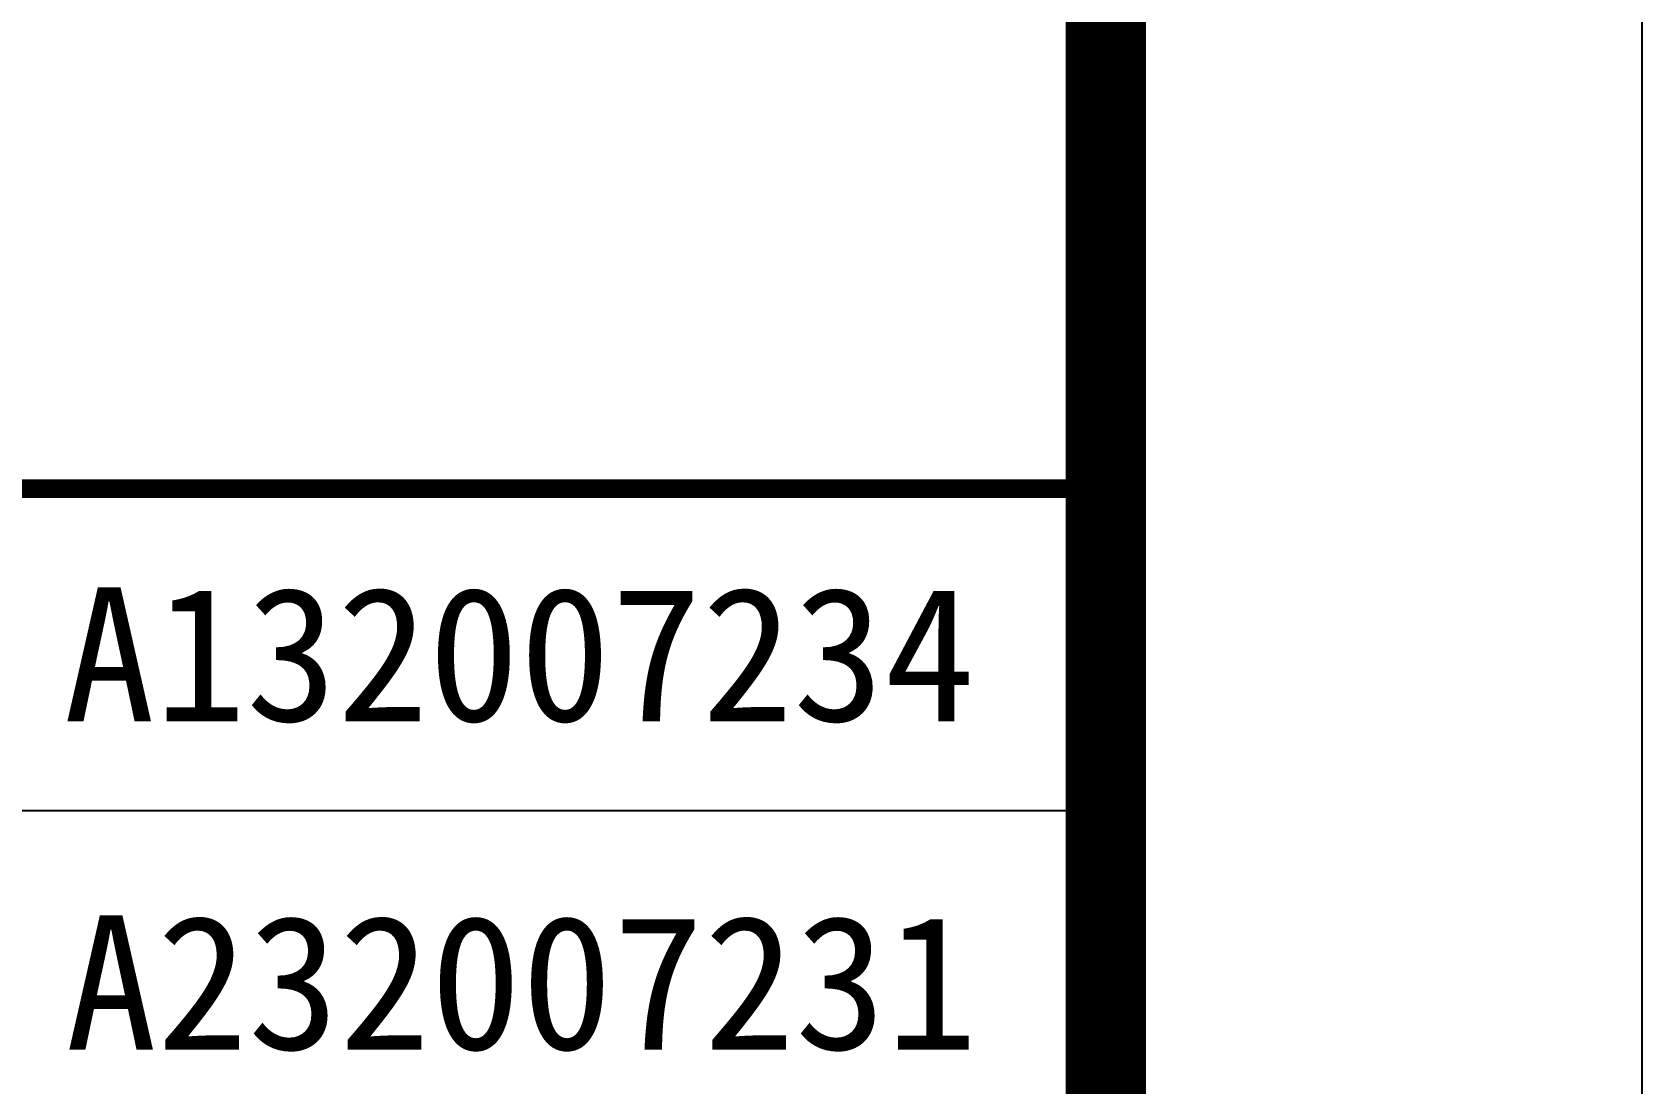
# Model space of a CAD drawing. Extents: x 396092 to 455492, y 17293 to 132793.
# Drawn here: x 452490 to 455492, y 84183 to 86145 of the extents above; entities that cross this region are included whole.
import ezdxf

# ---------------------------------------------------------------- set-up
doc = ezdxf.new("R2010")
doc.units = 0
doc.header["$LTSCALE"] = 1000
doc.header["$MEASUREMENT"] = 0
doc.styles.add('图框 黑体', font='simhei_0.ttf', dxfattribs={"width": 0.7})

# ---------------------------------------------------------------- blocks, each defined once
blk = doc.blocks.new('A$Ce900529c')
blk.add_line((1499.471, -689.989), (1539.471, -689.989))
blk.add_lwpolyline([(955.471, -628.989), (1549.471, -628.989), (1549.471, -1048.989), (955.471, -1048.989)], close=True)
at = {"const_width": 1.5}
blk.add_lwpolyline([(1539.471, -638.989), (980.471, -638.989), (980.471, -1038.989), (1539.471, -1038.989)], close=True, dxfattribs=at)
at = {"const_width": 0.35}
blk.add_lwpolyline([(1479.471, -683.989), (1539.471, -683.989)], dxfattribs=at)
at = {"style": '图框 黑体'}
for s, p in [('A132007234', (1520.032, -688.325)), ('A232007231', (1520.068, -694.45))]:
    blk.add_text(s, height=2.5, dxfattribs=at).set_placement(p)

msp = doc.modelspace()

# ---------------------------------------------------------------- block references
at = {"xscale": 100, "yscale": 100, "zscale": 100}
msp.add_blockref('A$Ce900529c', (300545.2, 153692.1), dxfattribs=at)

doc.saveas('drawing.dxf')
